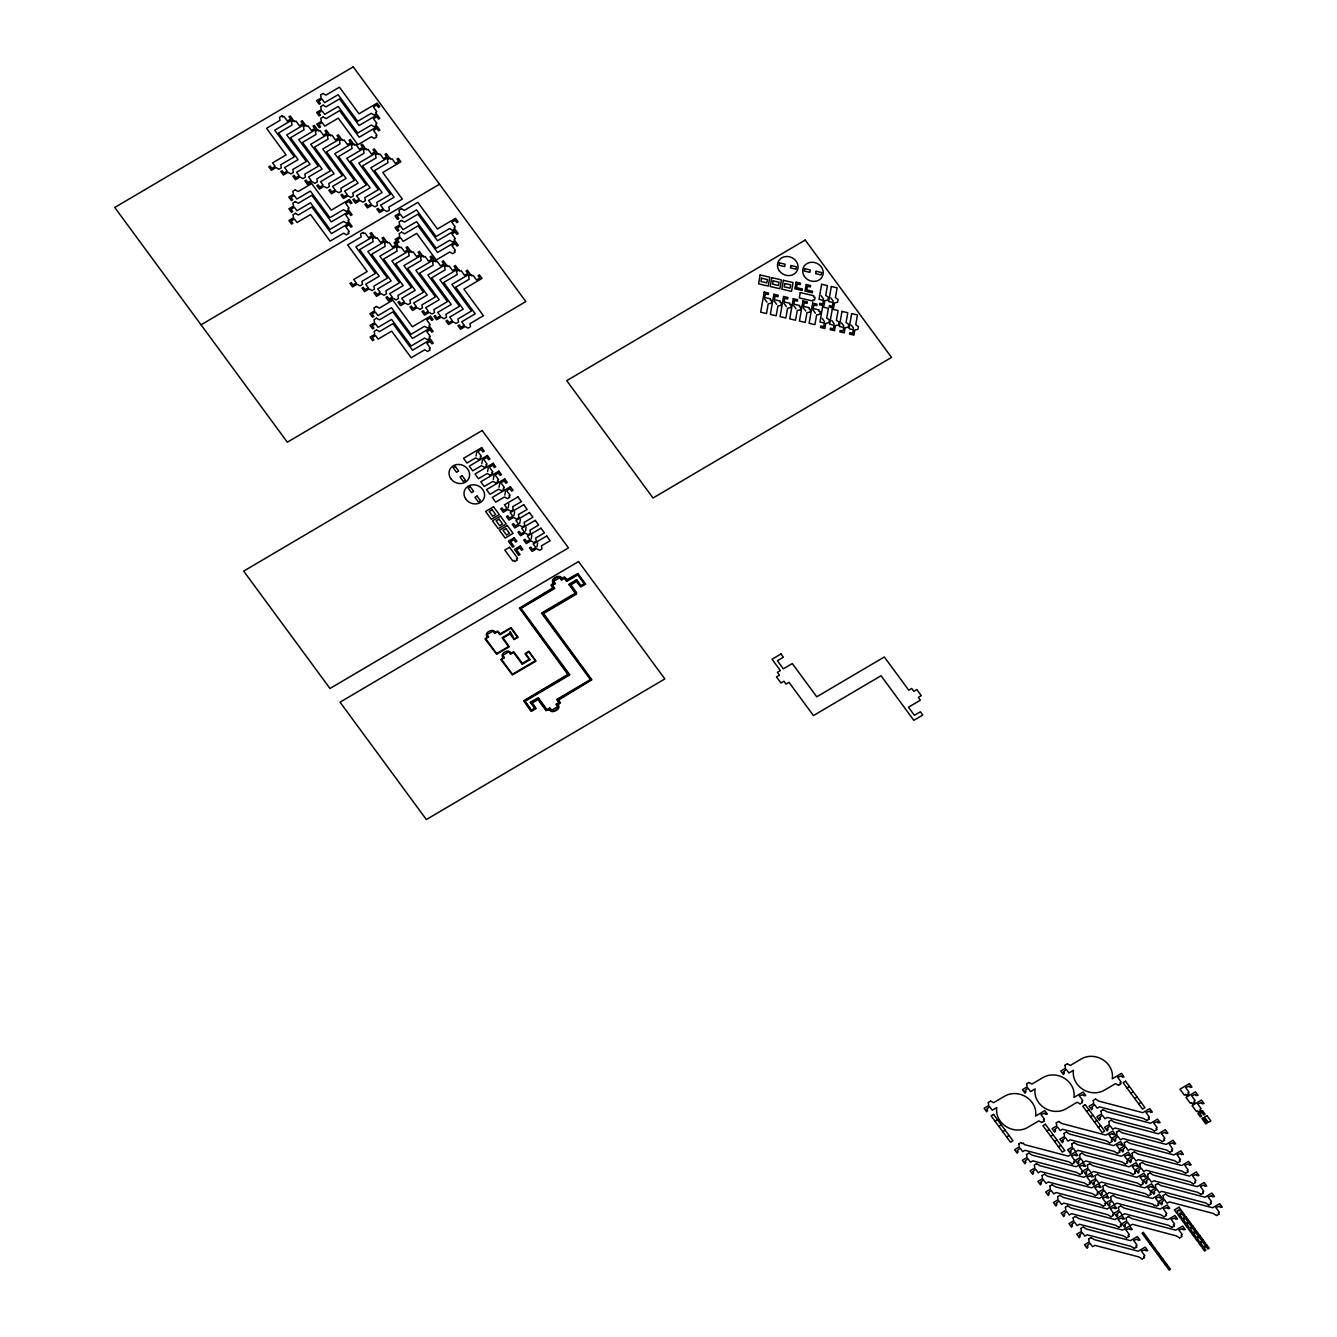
<?xml version="1.0" encoding="UTF-8"?>
<svg xmlns="http://www.w3.org/2000/svg" width="1337" height="1337" viewBox="0 0 1337 1337"><rect width="100%" height="100%" fill="white"/><g stroke="black" fill="none" stroke-linecap="round" stroke-linejoin="round"><path stroke-width="1.5" d="M476.056 455.984L476.707 452.224M481.805 463.805L482.456 460.045M487.554 471.627L488.222 467.883M493.303 479.448L493.971 475.705M499.069 487.286L499.72 483.526M504.818 495.108L505.47 491.347M508.227 507.676L508.879 503.915M513.976 515.497L514.645 511.753M519.725 523.319L520.394 519.575M525.491 531.14L526.143 527.396M499.503 634.206L511.018 627.605L518.138 637.365L514.026 639.571L509.848 633.755M531.24 538.978L531.892 535.218M536.989 546.8L537.658 543.039M566.236 580.843L577.801 574.241L584.887 584.002L580.759 586.208L576.581 580.375M201.035 324.824L439.522 184.222M554.404 583.333L551.73 585.138L553.719 588.213L520.243 608.485L568.843 674.65L524.505 700.789L531.625 710.799L535.418 708.276L531.09 702.543M561.557 579.105L564.515 577.634L566.838 580.492M569.261 584.938L576.531 580.659M487.654 636.696L485.047 638.952L496.662 654.244L509.247 646.824L503.113 637.966M494.807 632.485L497.782 631.014L500.088 633.855M502.528 638.317L509.798 634.022M503.447 657.403L500.84 659.642L512.439 674.934L536.02 661.13L528.8 651.219L525.006 653.793L529.335 659.492M510.6 653.175L513.909 651.888L522.349 663.353M521.764 663.704L529.034 659.408M531.391 702.61L538.661 698.315M549.825 708.844L546.532 710.131L538.076 698.666M556.977 704.632L559.668 702.777L557.663 699.736L591.155 679.731L542.538 613.315L575.846 593.645L569.863 584.587M988.327 1102.423L990.55 1101.12M1026.682 1083.806L1028.905 1082.485M1065.021 1065.171L1067.244 1063.868M994.995 1121.125L997.452 1119.671M998.873 1126.406L1001.329 1124.952M1002.75 1131.687L1005.223 1130.233M1006.644 1136.968L1009.101 1135.514M1041.824 1122.478L1044.047 1121.175M1080.162 1103.861L1082.402 1102.54M1018.811 1143.854L1021.033 1142.533L1022.02 1143.636L1023.173 1142.968L1024.343 1144.572L1068.33 1156.154L1075.282 1152.059L1077.873 1155.569L1076.151 1155.786A1.855 1.655 24.9 0 1 1075.249 1154.55L1071.489 1155.97L1074.931 1160.666L1073.778 1161.352L1074.564 1162.405M1118.517 1085.226L1120.74 1083.923M1093.282 1100.384L1095.504 1099.081M1056.297 1122.796L1058.536 1121.492M1046.804 1130.952L1049.261 1129.498M1086.647 1111.415L1089.103 1109.961M1126.957 1087.967L1129.414 1086.513M1050.681 1136.233L1053.155 1134.779M1026.565 1154.416L1028.805 1153.096M1090.524 1116.696L1092.997 1115.242M1101.053 1110.947L1103.276 1109.643M1130.835 1093.248L1133.291 1091.794M1064.068 1133.358L1066.291 1132.055M1054.575 1141.514L1057.032 1140.06M1094.418 1121.977L1096.875 1120.523M1134.712 1098.529L1137.185 1097.075M1058.453 1146.795L1060.909 1145.341M1036.559 1163.675L1034.337 1164.978L1034.788 1168.07L1030.125 1170.828L1032.716 1174.354L1033.618 1173.017A1.855 1.655 24.9 0 0 1032.716 1171.78L1035.657 1169.257L1038.247 1172.766L1040.537 1171.429L1084.524 1183.011L1087.633 1184.983M1098.295 1127.258L1100.752 1125.804M1111.047 1120.205L1108.824 1121.509L1109.275 1124.618L1104.596 1127.375L1107.186 1130.885L1108.089 1129.564A1.855 1.655 24.9 0 0 1107.186 1128.328L1110.128 1125.787L1112.718 1129.314L1115.008 1127.96L1158.995 1139.542L1162.104 1141.531M1138.606 1103.81L1141.063 1102.356M1071.839 1143.92L1074.062 1142.617M1042.108 1175.541L1044.331 1174.237M1116.579 1132.071L1118.818 1130.768M1079.611 1154.483L1081.834 1153.179M1186.437 1095.488L1188.66 1094.167M1072.291 1163.909L1074.53 1162.588M1146.778 1120.439L1149.001 1119.136M1109.794 1142.851L1112.016 1141.547M1049.879 1186.103L1052.102 1184.799M1124.35 1142.65L1126.573 1141.33M1087.365 1165.045L1089.605 1163.742M1192.47 1103.693L1194.693 1102.39M1080.062 1174.471L1082.285 1173.167M1154.55 1131.002L1156.772 1129.698M1117.565 1153.413L1119.788 1152.11M1198.52 1111.916L1200.743 1110.596M1057.634 1196.665L1059.873 1195.362M1132.121 1153.213L1134.344 1151.892M1095.137 1175.607L1097.359 1174.304M1087.833 1185.033L1090.056 1183.73M1162.304 1141.564L1164.544 1140.26M1125.336 1163.975L1127.559 1162.672M1065.405 1207.227L1067.628 1205.924M1139.893 1163.775L1142.116 1162.455M1102.908 1186.17L1105.131 1184.866M1095.605 1195.596L1097.827 1194.292M1170.076 1152.143L1172.298 1150.823M1133.091 1174.538L1135.33 1173.234M1073.176 1217.79L1075.399 1216.486M1147.647 1174.337L1149.87 1173.017M1110.679 1196.732L1112.902 1195.428M1103.359 1206.158L1105.599 1204.854L1104.847 1203.601L1106 1202.932L1102.557 1198.236L1106.317 1196.799A1.855 1.655 24.9 0 0 1107.22 1198.036L1108.941 1197.818L1106.351 1194.309L1099.398 1198.403L1055.411 1186.821L1052.303 1184.833M1177.847 1162.705L1180.07 1161.385M1140.862 1185.1L1143.085 1183.797M1080.948 1228.352L1083.171 1227.048M1155.419 1184.9L1157.641 1183.579M1118.434 1207.294L1120.657 1205.991M1111.131 1216.72L1113.353 1215.417M1185.618 1173.268L1187.841 1171.947M1148.633 1195.662L1150.856 1194.359M1088.702 1238.914L1090.942 1237.611M1163.19 1195.462L1165.413 1194.142M1126.205 1217.857L1128.428 1216.553M1118.902 1227.282L1121.125 1225.979M1193.373 1183.83L1195.612 1182.51L1194.86 1181.273L1196.013 1180.588L1192.554 1175.891L1196.331 1174.471A1.855 1.655 24.9 0 0 1197.233 1175.708L1198.955 1175.49L1196.364 1171.964L1189.412 1176.075L1145.425 1164.477L1142.316 1162.505M1158.627 1204.921L1156.405 1206.225L1155.419 1205.122L1154.266 1205.807L1153.079 1204.202L1109.108 1192.621L1106.819 1193.958L1104.228 1190.448L1101.27 1192.988A1.855 1.655 24.9 0 1 1102.173 1194.208L1101.27 1195.545L1098.696 1192.019L1103.359 1189.278L1102.875 1186.354M1126.673 1237.845L1128.896 1236.541M1201.144 1194.392L1203.367 1193.072M1164.159 1216.787L1166.399 1215.483M1145.893 1238.463L1147.196 1237.694M1134.428 1248.407L1136.667 1247.103M1208.915 1204.955L1211.138 1203.634M1171.931 1227.349L1174.153 1226.046M1149.77 1243.744L1151.09 1242.975M1153.664 1249.025L1154.967 1248.257M1142.199 1258.969L1144.422 1257.666M1216.687 1215.517L1218.909 1214.197M1179.702 1237.912L1181.925 1236.608L1181.189 1235.355L1182.343 1234.686L1178.883 1229.99L1182.643 1228.569A1.855 1.655 24.9 0 0 1183.563 1229.789L1185.284 1229.572L1182.693 1226.062L1175.724 1230.157L1131.737 1218.575L1128.645 1216.603M1157.541 1254.307L1158.861 1253.538M1161.418 1259.588L1162.739 1258.819M1165.312 1264.869L1166.616 1264.1M851.168 325.008L853.608 328.334M830.829 297.9L833.269 301.226M841.491 322.802L843.931 326.111M821.152 295.694L823.592 299.003M831.798 320.579L834.238 323.888M822.105 318.356L824.545 321.682M812.98 309.933L815.42 313.242M803.286 307.711L805.726 311.036M793.593 305.488L796.033 308.814M783.917 303.282L786.357 306.591M774.223 301.059L776.663 304.368M764.53 298.836L766.97 302.162M1188.693 1093.984L1187.908 1092.931L1189.061 1092.245L1185.618 1087.549L1189.378 1086.129A1.855 1.655 24.9 0 0 1190.281 1087.365L1192.002 1087.148L1189.429 1083.622L1179.986 1089.187L1184.298 1095.053L1185.451 1094.385L1186.22 1095.438M1194.726 1102.206L1193.958 1101.136L1195.111 1100.468L1191.651 1095.772L1195.428 1094.351A1.855 1.655 24.9 0 0 1196.331 1095.571L1198.052 1095.354L1195.462 1091.844L1186.019 1097.41L1190.331 1103.276L1191.484 1102.59L1192.27 1103.643M1200.776 1110.412L1199.991 1109.359L1201.144 1108.674L1197.701 1103.978L1201.462 1102.557A1.855 1.655 24.9 0 0 1202.364 1103.794L1204.085 1103.577L1201.512 1100.05L1192.069 1105.615L1196.381 1111.498L1197.534 1110.813L1198.303 1111.866M1149.035 1118.952L1148.266 1117.882L1149.419 1117.214L1145.959 1112.518L1149.736 1111.097A1.855 1.655 24.9 0 0 1150.639 1112.317L1152.36 1112.117L1149.77 1108.59L1142.801 1112.685L1098.813 1101.103L1095.722 1099.131M1156.806 1129.514L1156.02 1128.461L1157.173 1127.776L1153.731 1123.08L1157.491 1121.659A1.855 1.655 24.9 0 0 1158.394 1122.896L1160.115 1122.679L1157.541 1119.153L1150.572 1123.247L1106.585 1111.665L1103.476 1109.693M1164.577 1140.077L1163.792 1139.024L1164.945 1138.339L1161.502 1133.642L1165.262 1132.222A1.855 1.655 24.9 0 0 1166.165 1133.458L1167.886 1133.241L1165.296 1129.715L1158.343 1133.809L1114.356 1122.228L1111.248 1120.256M1172.332 1150.639L1171.563 1149.586L1172.716 1148.901L1169.257 1144.205L1173.034 1142.784A1.855 1.655 24.9 0 0 1173.936 1144.021L1175.658 1143.803L1173.067 1140.277L1166.115 1144.388L1122.127 1132.79L1119.019 1130.818M1180.103 1161.201L1179.334 1160.148L1180.487 1159.463L1177.028 1154.767L1180.805 1153.346A1.855 1.655 24.9 0 0 1181.707 1154.583L1183.429 1154.366L1180.838 1150.839L1173.869 1154.951L1129.882 1143.352L1126.79 1141.38M1187.874 1171.764L1187.089 1170.711L1188.242 1170.025L1184.799 1165.329L1188.56 1163.909A1.855 1.655 24.9 0 0 1189.462 1165.145L1191.183 1164.928L1188.61 1161.402L1181.641 1165.513L1137.653 1153.915L1134.545 1151.942M1203.4 1192.888L1202.631 1191.835L1203.785 1191.15L1200.325 1186.454L1204.102 1185.033A1.855 1.655 24.9 0 0 1205.005 1186.27L1206.726 1186.053L1204.136 1182.526L1197.183 1186.638L1153.196 1175.039L1150.087 1173.067M1211.172 1203.45L1210.403 1202.398L1211.556 1201.712L1208.096 1197.016L1211.857 1195.596A1.855 1.655 24.9 0 0 1212.776 1196.832L1214.497 1196.615L1211.907 1193.089L1204.938 1197.2L1160.951 1185.601L1157.859 1183.629M1218.943 1214.013L1218.157 1212.96L1219.311 1212.275L1215.868 1207.578L1219.628 1206.158A1.855 1.655 24.9 0 0 1220.531 1207.395L1222.252 1207.177L1219.678 1203.651L1212.709 1207.762L1168.722 1196.164L1165.613 1194.192M1120.774 1083.722L1120.005 1082.669L1121.141 1082.001L1117.699 1077.304L1121.459 1075.884A1.855 1.655 24.9 0 0 1122.378 1077.104L1124.099 1076.887L1121.509 1073.377L1112.284 1078.809A19.988 17.849 24.9 0 0 1103.075 1059.84A19.988 17.849 24.9 0 0 1081.382 1058.904L1070.252 1065.455L1067.444 1063.901M1146.578 1120.406L1143.469 1118.417L1099.482 1106.835L1097.192 1108.189L1094.602 1104.663L1091.644 1107.203A1.855 1.655 24.9 0 1 1092.563 1108.44L1091.66 1109.76L1089.07 1106.251L1093.733 1103.493L1093.248 1100.585M1154.332 1130.968L1151.241 1128.98L1107.253 1117.398L1104.964 1118.751L1102.373 1115.225L1099.415 1117.765A1.855 1.655 24.9 0 1 1100.318 1119.002L1099.415 1120.322L1096.841 1116.813L1101.504 1114.055L1101.019 1111.147M1169.875 1152.093L1166.766 1150.104L1122.779 1138.522L1120.49 1139.876L1117.899 1136.35L1114.958 1138.89A1.855 1.655 24.9 0 1 1115.86 1140.127L1114.958 1141.447L1112.367 1137.937L1117.03 1135.18L1116.545 1132.272M1177.646 1162.655L1174.538 1160.666L1130.55 1149.085L1128.261 1150.438L1125.67 1146.912L1122.712 1149.452A1.855 1.655 24.9 0 1 1123.632 1150.689L1122.729 1152.009L1120.139 1148.5L1124.801 1145.742L1124.317 1142.834M1185.401 1173.217L1182.292 1171.229L1138.305 1159.647L1136.032 1161.001L1133.442 1157.474L1130.484 1160.015A1.855 1.655 24.9 0 1 1131.386 1161.251L1130.484 1162.572L1127.91 1159.062L1132.573 1156.304L1132.088 1153.396M1193.172 1183.78L1190.064 1181.791L1146.076 1170.209L1143.787 1171.563L1141.196 1168.037L1138.255 1170.577A1.855 1.655 24.9 0 1 1139.157 1171.814L1138.255 1173.134L1135.665 1169.624L1140.344 1166.867L1139.859 1163.959M1200.944 1194.342L1197.835 1192.37L1153.848 1180.772L1151.558 1182.125L1148.968 1178.599L1146.026 1181.139A1.855 1.655 24.9 0 1 1146.929 1182.376L1146.026 1183.696L1143.436 1180.187L1148.099 1177.429L1147.614 1174.521M1208.715 1204.904L1205.606 1202.932L1161.619 1191.334L1159.329 1192.688L1156.739 1189.161L1153.781 1191.702A1.855 1.655 24.9 0 1 1154.7 1192.938L1153.798 1194.259L1151.207 1190.749L1155.87 1187.991L1155.385 1185.083M1216.469 1215.467L1213.361 1213.495L1169.374 1201.896L1167.101 1203.25L1164.51 1199.724L1161.552 1202.264A1.855 1.655 24.9 0 1 1162.455 1203.501L1161.552 1204.821L1158.978 1201.311L1163.641 1198.554L1163.157 1195.646M1118.317 1085.176L1115.509 1083.638L1104.395 1090.19A19.988 17.849 24.9 0 1 1082.686 1089.254A19.988 17.849 24.9 0 1 1073.477 1070.285L1068.931 1072.959L1066.341 1069.45L1063.383 1071.99A1.855 1.655 24.9 0 1 1064.302 1073.21L1063.4 1074.547L1060.809 1071.021L1065.472 1068.263L1064.987 1065.355M1112.05 1141.347L1111.281 1140.294L1112.434 1139.609L1108.975 1134.929L1112.752 1133.492A1.855 1.655 24.9 0 0 1113.654 1134.729L1115.376 1134.511L1112.785 1131.002L1105.833 1135.096L1061.845 1123.515L1058.737 1121.526M1119.821 1151.909L1119.052 1150.856L1120.205 1150.188L1116.746 1145.491L1120.523 1144.071A1.855 1.655 24.9 0 0 1121.425 1145.291L1123.147 1145.074L1120.556 1141.564L1113.587 1145.659L1069.6 1134.077L1066.508 1132.088M1127.592 1162.471L1126.807 1161.418L1127.96 1160.75L1124.517 1156.054L1128.278 1154.633A1.855 1.655 24.9 0 0 1129.18 1155.853L1130.901 1155.636L1128.328 1152.126L1121.359 1156.221L1077.371 1144.639L1074.263 1142.65M1135.364 1173.034L1134.578 1171.981L1135.731 1171.312L1132.289 1166.616L1136.049 1165.196A1.855 1.655 24.9 0 0 1136.951 1166.416L1138.673 1166.198L1136.082 1162.689L1129.13 1166.783L1085.143 1155.201L1082.034 1153.213M1143.118 1183.596L1142.35 1182.543L1143.503 1181.875L1140.043 1177.178L1143.82 1175.758A1.855 1.655 24.9 0 0 1144.723 1176.978L1146.444 1176.761L1143.854 1173.251L1136.901 1177.345L1092.914 1165.764L1089.805 1163.775M1150.89 1194.158L1150.121 1193.105L1151.274 1192.437L1147.814 1187.741L1151.592 1186.32A1.855 1.655 24.9 0 0 1152.494 1187.54L1154.215 1187.323L1151.625 1183.813L1144.656 1187.908L1100.669 1176.326L1097.577 1174.354M1158.661 1204.737L1157.875 1203.668L1159.029 1202.999L1155.586 1198.303L1159.346 1196.882A1.855 1.655 24.9 0 0 1160.249 1198.102L1161.97 1197.885L1159.396 1194.376L1152.427 1198.47L1108.44 1186.888L1105.331 1184.916M1166.432 1215.3L1165.647 1214.23L1166.8 1213.561L1163.34 1208.865L1167.117 1207.445A1.855 1.655 24.9 0 0 1168.02 1208.665L1169.741 1208.447L1167.151 1204.938L1160.198 1209.032L1116.211 1197.451L1113.103 1195.479M1174.187 1225.862L1173.418 1224.792L1174.571 1224.124L1171.112 1219.428L1174.889 1218.007A1.855 1.655 24.9 0 0 1175.791 1219.227L1177.513 1219.01L1174.922 1215.5L1167.97 1219.595L1123.982 1208.013L1120.874 1206.041M1082.418 1102.356L1081.65 1101.304L1082.803 1100.618L1079.343 1095.922L1083.12 1094.502A1.855 1.655 24.9 0 0 1084.023 1095.738L1085.744 1095.521L1083.154 1091.995L1073.945 1097.426A19.988 17.849 24.9 0 0 1064.737 1078.474A19.988 17.849 24.9 0 0 1043.027 1077.522L1031.897 1084.09L1029.106 1082.535M1109.593 1142.801L1106.484 1140.829L1062.497 1129.247L1060.208 1130.584L1057.617 1127.074L1054.676 1129.615A1.855 1.655 24.9 0 1 1055.578 1130.835L1054.676 1132.172L1052.085 1128.645L1056.765 1125.888L1056.263 1122.98M1117.364 1153.363L1114.256 1151.391L1070.268 1139.809L1067.979 1141.146L1065.388 1137.637L1062.43 1140.177A1.855 1.655 24.9 0 1 1063.35 1141.397L1062.447 1142.734L1059.857 1139.208L1064.519 1136.45L1064.035 1133.542M1125.119 1163.925L1122.027 1161.953L1078.04 1150.372L1075.75 1151.709L1073.16 1148.199L1070.202 1150.739A1.855 1.655 24.9 0 1 1071.104 1151.959L1070.202 1153.296L1067.628 1149.77L1072.291 1147.012L1071.806 1144.104M1132.89 1174.488L1129.782 1172.516L1085.794 1160.934L1083.505 1162.271L1080.914 1158.761L1077.973 1161.301A1.855 1.655 24.9 0 1 1078.875 1162.522L1077.973 1163.858L1075.383 1160.332L1080.062 1157.575L1079.577 1154.667M1140.662 1185.05L1137.553 1183.078L1093.566 1171.496L1091.276 1172.833L1088.686 1169.323L1085.744 1171.864A1.855 1.655 24.9 0 1 1086.647 1173.084L1085.744 1174.421L1083.154 1170.894L1087.833 1168.154L1087.332 1165.229M1148.433 1195.612L1145.324 1193.64L1101.337 1182.058L1099.047 1183.395L1096.457 1179.886L1093.499 1182.426A1.855 1.655 24.9 0 1 1094.418 1183.646L1093.516 1184.983L1090.925 1181.457L1095.588 1178.716L1095.103 1175.791M1163.959 1216.737L1160.85 1214.765L1116.863 1203.183L1114.573 1204.537L1111.983 1201.01L1109.042 1203.551A1.855 1.655 24.9 0 1 1109.944 1204.771L1109.042 1206.108L1106.451 1202.581L1111.131 1199.841L1110.646 1196.933M1171.73 1227.316L1168.622 1225.327L1124.634 1213.745L1122.345 1215.099L1119.754 1211.573L1116.813 1214.113A1.855 1.655 24.9 0 1 1117.715 1215.333L1116.813 1216.67L1114.222 1213.144L1118.885 1210.403L1118.4 1207.495M1179.501 1237.878L1176.393 1235.889L1132.406 1224.308L1130.116 1225.661L1127.526 1222.135L1124.567 1224.675A1.855 1.655 24.9 0 1 1125.487 1225.895L1124.584 1227.232L1121.994 1223.706L1126.656 1220.965L1126.172 1218.057M1079.962 1103.81L1077.171 1102.256L1066.04 1108.824A19.988 17.849 24.9 0 1 1044.331 1107.872A19.988 17.849 24.9 0 1 1035.122 1088.92L1030.576 1091.594L1027.986 1088.067L1025.044 1090.608A1.855 1.655 24.9 0 1 1025.947 1091.844L1025.044 1093.165L1022.454 1089.655L1027.134 1086.897L1026.649 1083.989M1044.08 1120.974L1043.311 1119.921L1044.464 1119.236L1041.005 1114.557L1044.765 1113.119A1.855 1.655 24.9 0 0 1045.684 1114.356L1047.406 1114.139L1044.815 1110.629L1035.59 1116.061A19.988 17.849 24.9 0 0 1026.381 1097.092A19.988 17.849 24.9 0 0 1004.689 1096.156L993.558 1102.707L990.767 1101.153M1082.318 1172.967L1081.549 1171.914L1082.703 1171.229L1079.243 1166.549L1083.02 1165.112A1.855 1.655 24.9 0 0 1083.923 1166.349L1085.644 1166.131L1083.054 1162.622L1076.101 1166.716L1032.114 1155.135L1029.005 1153.146M1090.09 1183.529L1089.321 1182.476L1090.474 1181.791L1087.014 1177.112L1090.791 1175.674A1.855 1.655 24.9 0 0 1091.694 1176.911L1093.415 1176.694L1090.825 1173.184L1083.856 1177.279L1039.868 1165.697L1036.777 1163.708M1097.861 1194.091L1097.075 1193.039L1098.229 1192.353L1094.786 1187.674L1098.546 1186.237A1.855 1.655 24.9 0 0 1099.465 1187.473L1101.187 1187.256L1098.596 1183.746L1091.627 1187.841L1047.64 1176.259L1044.531 1174.27M1113.387 1215.216L1112.618 1214.163L1113.771 1213.495L1110.312 1208.798L1114.089 1207.378A1.855 1.655 24.9 0 0 1114.991 1208.598L1116.713 1208.381L1114.122 1204.871L1107.17 1208.966L1063.182 1197.384L1060.074 1195.395M1121.158 1225.778L1120.389 1224.725L1121.542 1224.057L1118.083 1219.361L1121.86 1217.94A1.855 1.655 24.9 0 0 1122.762 1219.16L1124.484 1218.943L1121.893 1215.433L1114.924 1219.528L1070.937 1207.946L1067.845 1205.957M1128.929 1236.341L1128.144 1235.288L1129.297 1234.619L1125.854 1229.923L1129.615 1228.502A1.855 1.655 24.9 0 0 1130.517 1229.722L1132.238 1229.505L1129.665 1225.996L1122.696 1230.09L1078.708 1218.508L1075.6 1216.52M1136.701 1246.903L1135.915 1245.85L1137.068 1245.182L1133.626 1240.485L1137.386 1239.065A1.855 1.655 24.9 0 0 1138.288 1240.285L1140.01 1240.067L1137.419 1236.558L1130.467 1240.652L1086.48 1229.071L1083.371 1227.099M1144.455 1257.482L1143.687 1256.412L1144.84 1255.744L1141.38 1251.048L1145.157 1249.627A1.855 1.655 24.9 0 0 1146.06 1250.847L1147.781 1250.63L1145.191 1247.12L1138.238 1251.215L1094.251 1239.633L1091.142 1237.661M1041.623 1122.428L1038.816 1120.891L1027.702 1127.442A19.988 17.849 24.9 0 1 1005.992 1126.506A19.988 17.849 24.9 0 1 996.784 1107.537L992.238 1110.211L989.647 1106.702L986.689 1109.242A1.855 1.655 24.9 0 1 987.608 1110.462L986.706 1111.799L984.116 1108.273L988.778 1105.515L988.294 1102.607M1072.09 1163.858L1068.982 1161.886L1024.994 1150.288L1022.705 1151.642L1020.114 1148.132L1017.173 1150.656A1.855 1.655 24.9 0 1 1018.075 1151.892L1017.173 1153.229L1014.582 1149.703L1019.262 1146.945L1018.777 1144.037M1079.861 1174.421L1076.753 1172.449L1032.766 1160.85L1030.476 1162.204L1027.886 1158.694L1024.944 1161.218A1.855 1.655 24.9 0 1 1025.847 1162.455L1024.944 1163.792L1022.354 1160.265L1027.033 1157.508L1026.532 1154.6M1095.387 1195.545L1092.296 1193.573L1048.308 1181.992L1046.019 1183.329L1043.428 1179.819L1040.47 1182.343A1.855 1.655 24.9 0 1 1041.373 1183.579L1040.487 1184.916L1037.896 1181.39L1042.559 1178.632L1042.075 1175.724M1103.159 1206.108L1100.05 1204.136L1056.063 1192.554L1053.773 1193.891L1051.183 1190.381L1048.241 1192.922A1.855 1.655 24.9 0 1 1049.144 1194.142L1048.241 1195.479L1045.651 1191.952L1050.33 1189.195L1049.846 1186.287M1110.93 1216.67L1107.821 1214.698L1063.834 1203.116L1061.545 1204.453L1058.954 1200.944L1056.013 1203.484A1.855 1.655 24.9 0 1 1056.915 1204.704L1056.013 1206.041L1053.422 1202.515L1058.102 1199.757L1057.6 1196.849M1118.701 1227.232L1115.593 1225.26L1071.606 1213.678L1069.316 1215.015L1066.725 1211.506L1063.767 1214.046A1.855 1.655 24.9 0 1 1064.687 1215.266L1063.784 1216.603L1061.194 1213.077L1065.856 1210.319L1065.372 1207.411M1126.456 1237.795L1123.364 1235.823L1079.377 1224.241L1077.087 1225.578L1074.497 1222.068L1071.539 1224.608A1.855 1.655 24.9 0 1 1072.441 1225.828L1071.539 1227.165L1068.965 1223.639L1073.628 1220.898L1073.143 1217.974M1134.227 1248.357L1131.119 1246.385L1087.131 1234.803L1084.842 1236.14L1082.251 1232.63L1079.31 1235.171A1.855 1.655 24.9 0 1 1080.212 1236.391L1079.31 1237.728L1076.72 1234.201L1081.399 1231.461L1080.914 1228.536M1141.999 1258.919L1138.89 1256.947L1094.903 1245.365L1092.613 1246.702L1090.023 1243.193L1087.081 1245.733A1.855 1.655 24.9 0 1 1087.984 1246.953L1087.081 1248.29L1084.491 1244.764L1089.17 1242.023L1088.669 1239.098M561.991 579.706C561.039 573.172 548.538 580.291 554.822 583.918M556.543 704.047C562.894 707.758 550.209 714.71 549.39 708.259M511.035 653.76C510.149 647.292 497.565 654.294 503.882 657.988M495.242 633.069C494.322 626.585 481.821 633.554 488.089 637.281M519.491 608.185L567.807 674.416L523.603 700.839L531.107 711.401L536.137 708.526L532.427 702.844L537.909 699.619L546.048 710.615L549.657 709.78C551.613 714.677 562.208 708.61 558.014 704.866L560.387 702.911L558.682 699.97L591.89 679.764L543.574 613.549L576.414 594.146L576.548 592.542L570.882 584.821L576.364 581.595L580.726 586.893L585.639 584.085L577.902 573.573L567.005 579.539L564.548 576.949L561.724 578.169C559.885 573.289 549.156 579.339 553.368 583.099L550.978 585.038L552.682 587.979L519.491 608.084M509.113 633.638C513.04 638.083 505.971 623.192 514.277 638.952L517.452 637.08L510.985 628.273L499.938 634.791L497.631 631.666L494.657 633.42L492.952 631.114L486.986 634.624L488.69 636.93L485.699 638.702L496.629 653.559L508.561 646.523L502.094 637.732L509.965 633.086L509.13 633.537M528.6 659.358L530.054 659.642L528.616 659.325M530.354 702.426L531.524 703.128L530.538 702.042L538.243 697.73L547.017 709.663L549.992 707.908L551.696 710.214L557.646 706.705L555.958 704.398L558.933 702.627L556.627 699.502L590.419 679.58L541.518 613.081L575.294 593.16L568.827 584.353L576.698 579.723L577.049 580.943L575.913 580.592L576.481 579.69L581.01 585.589L584.185 583.717L577.718 574.91L566.671 581.428L564.364 578.286L561.39 580.057L559.685 577.734L553.735 581.261L555.423 583.567L552.448 585.322L554.738 588.447L520.962 608.368L569.863 674.884L525.023 701.307L531.508 710.114L534.683 708.242L530.371 702.376M760.135 275.004L758.58 283.845L768.257 286.068L769.811 277.21L760.135 275.004M761.555 278.23L760.97 281.489L766.836 282.842L767.421 279.567L761.555 278.23M764.212 292.051L760.669 312.223L766.485 313.543L768.19 303.817L771.315 303.198L771.8 300.457L770.346 300.123L770.58 298.836L764.764 297.516L765.399 293.856L768.307 294.524L768.574 293.037L764.212 292.051M771.75 277.661L770.196 286.502L779.889 288.725L781.443 279.884L771.75 277.661M773.187 280.887L772.602 284.163L778.468 285.5L779.036 282.224L773.187 280.887M773.906 294.257L770.363 314.429L776.179 315.766L777.883 306.039L781.009 305.421L781.493 302.68L780.039 302.346L780.273 301.059L774.457 299.722L775.092 296.079L778 296.747L778.268 295.26L773.906 294.257M779.504 262.904L779.087 265.294L784.652 266.564L785.07 264.174L779.504 262.904M783.382 280.319L781.827 289.176L791.521 291.382L793.075 282.542L783.382 280.319M784.802 283.544L784.234 286.82L790.1 288.157L790.668 284.881L784.802 283.544M783.582 296.48L780.056 316.652L785.855 317.989L787.577 308.245L790.702 307.644L791.186 304.886L789.732 304.569L789.95 303.282L784.134 301.945L784.786 298.301L787.694 298.97L787.944 297.482L783.582 296.48M790.886 265.511L790.468 267.901L796.05 269.172L796.468 266.782L790.886 265.511M796.05 282.191L794.88 288.792L802.15 290.463L802.417 288.976L796.601 287.639L797.236 283.996L800.144 284.664L800.412 283.177L796.05 282.191M793.276 298.703L789.732 318.875L795.548 320.211L797.253 310.468L800.395 309.85L800.88 307.109L799.426 306.775L799.643 305.505L793.827 304.167L794.479 300.524L797.37 301.176L797.637 299.705L793.276 298.703M800.261 292.619L799.325 297.934L812.896 301.042L813.113 299.755L814.567 300.09L815.052 297.349L813.598 297.015L813.832 295.728L800.261 292.619M804.69 268.67L804.272 271.06L809.854 272.33L810.272 269.94L804.69 268.67M802.969 300.925L799.426 321.097L805.242 322.418L806.946 312.691L810.088 312.073L810.556 309.332L809.102 308.997L809.336 307.711L803.52 306.39L804.155 302.73L807.063 303.399L807.331 301.911L802.969 300.925M806.228 284.514L805.058 291.132L812.328 292.786L812.595 291.299L806.779 289.979L807.414 286.319L810.322 286.987L810.59 285.516L806.228 284.514M816.088 271.277L815.67 273.667L821.236 274.937L821.653 272.547L816.088 271.277M812.662 303.131L809.119 323.303L814.935 324.64L816.64 314.914L819.765 314.295L820.25 311.554L818.796 311.22L819.029 309.933L813.214 308.596L813.849 304.953L816.757 305.621L817.024 304.134L812.662 303.131M821.637 284.296L818.996 299.338L823.358 300.34L822.706 303.984L819.798 303.315L819.548 304.803L823.91 305.805L824.812 300.675L827.937 300.056L828.422 297.315L825.731 295.36L827.453 285.633L821.637 284.296M822.589 306.958L819.949 322L824.311 323.002L823.676 326.646L820.768 325.994L820.5 327.465L824.862 328.467L825.765 323.337L828.907 322.718L829.375 319.978L826.701 318.022L828.405 308.295L822.589 306.958M831.33 286.519L828.689 301.56L833.035 302.546L832.399 306.206L829.492 305.538L829.241 307.025L833.603 308.011L834.489 302.881L837.63 302.262L838.115 299.521L835.424 297.583L837.129 287.839L831.33 286.519M832.282 309.181L829.642 324.222L834.004 325.225L833.369 328.869L830.461 328.2L830.193 329.687L834.555 330.69L835.458 325.56L838.583 324.941L839.068 322.2L836.394 320.245L838.098 310.518L832.282 309.181M841.976 311.404L839.335 326.445L843.697 327.448L843.045 331.091L840.137 330.423L839.887 331.91L844.249 332.913L845.151 327.782L848.276 327.164L848.761 324.406L846.07 322.468L847.792 312.741L841.976 311.404M851.669 313.627L849.028 328.668L853.374 329.654L852.739 333.314L849.831 332.646L849.58 334.133L853.942 335.119L854.828 329.988L857.97 329.37L858.454 326.629L855.764 324.69L857.468 314.947L851.669 313.627M353.219 66.85L114.748 207.469L287.338 442.196L525.825 301.577L353.219 66.85M281.923 115.868L279.466 117.322L280.035 120.347L266.531 128.319L286.085 154.925L272.581 162.897L275.155 166.406L271.846 168.362L270.124 166.022L268.821 166.791L271.411 170.3L276.024 167.593L278.898 169.247L281.372 167.793L280.787 164.769L294.307 156.813L274.753 130.207L292.87 119.511L290.279 116.001L288.993 116.754L290.714 119.11L287.405 121.065L283.945 116.369L282.792 117.054L281.923 115.868M323.053 93.473L320.596 94.927L321.164 97.969L316.551 100.676L319.142 104.202L320.429 103.434L318.707 101.094L322.033 99.139L324.624 102.648L338.127 94.693L357.698 121.283L371.201 113.327L374.093 114.982L376.549 113.545L375.68 112.358L376.833 111.69L373.391 106.993L376.7 105.038L378.438 107.378L379.725 106.609L377.134 103.099L359.001 113.779L339.448 87.172L325.927 95.144L323.053 93.473M293.939 120.581L291.466 122.018L292.051 125.06L278.531 133.015L298.084 159.621L284.58 167.593L287.171 171.119L283.845 173.075L282.124 170.718L280.82 171.487L283.411 174.997L288.023 172.289L290.914 173.96L293.371 172.506L292.803 169.481L306.307 161.51L286.753 134.903L304.869 124.224L302.279 120.698L300.992 121.45L302.714 123.806L299.404 125.762L295.945 121.065L294.792 121.751L293.939 120.581M323.136 105.205L320.663 106.659L321.248 109.684L316.635 112.408L319.225 115.935L320.512 115.166L318.791 112.826L322.1 110.871L324.69 114.38L338.211 106.425L357.764 133.015L371.285 125.06L374.159 126.714L376.633 125.26L375.764 124.09L376.917 123.422L373.458 118.726L376.783 116.77L378.505 119.11L379.808 118.341L377.218 114.832L359.085 125.511L339.531 98.905L326.011 106.876L323.136 105.205M305.939 125.277L303.466 126.731L304.051 129.756L290.53 137.728L310.1 164.317L296.58 172.289L299.17 175.815L295.845 177.771L294.123 175.414L292.836 176.183L295.427 179.71L300.023 176.985L302.914 178.657L305.371 177.203L304.803 174.178L318.323 166.206L298.753 139.6L316.886 128.92L314.295 125.394L312.992 126.163L314.73 128.502L311.404 130.458L307.945 125.762L306.808 126.447L305.939 125.277M323.22 116.937L320.746 118.391L321.315 121.416L316.719 124.14L319.292 127.667L320.596 126.898L318.858 124.558L322.184 122.603L324.774 126.113L338.294 118.141L357.848 144.747L371.368 136.775L374.243 138.446L376.7 136.992L375.847 135.822L377.001 135.137L373.541 130.458L376.867 128.486L378.588 130.842L379.875 130.073L377.285 126.564L359.168 137.243L339.598 110.637L326.094 118.609L323.22 116.937M317.939 129.973L315.482 131.427L316.05 134.452L302.53 142.424L322.1 169.03L308.58 176.985L311.17 180.512L307.844 182.467L306.123 180.127L304.836 180.879L307.426 184.406L312.039 181.682L314.914 183.353L317.37 181.899L316.802 178.874L330.323 170.902L310.752 144.296L328.885 133.616L326.295 130.09L325.008 130.859L326.729 133.199L323.404 135.154L319.961 130.474L318.808 131.143L317.939 129.973M329.938 134.669L327.481 136.123L328.05 139.148L314.546 147.12L334.1 173.726L320.579 181.698L323.17 185.208L319.861 187.163L318.122 184.824L316.836 185.592L319.426 189.102L324.039 186.395L326.913 188.049L329.387 186.595L328.802 183.57L342.322 175.598L322.752 149.009L340.885 138.313L338.294 134.803L337.008 135.555L338.729 137.912L335.403 139.867L331.96 135.171L330.807 135.839L329.938 134.669M341.954 139.366L339.481 140.82L340.049 143.861L326.546 151.816L346.099 178.423L332.595 186.395L335.186 189.921L331.86 191.876L330.139 189.52L328.835 190.289L331.426 193.798L336.038 191.091L338.913 192.762L341.386 191.308L340.818 188.266L354.322 180.311L334.768 153.705L352.884 143.026L350.294 139.499L349.007 140.251L350.729 142.608L347.419 144.563L343.96 139.867L342.807 140.552L341.954 139.366M353.954 144.078L351.481 145.532L352.066 148.557L338.545 156.529L358.099 183.119L344.595 191.091L347.185 194.617L343.86 196.572L342.138 194.216L340.851 194.985L343.425 198.511L348.038 195.787L350.929 197.458L353.386 196.004L352.818 192.979L366.321 185.007L346.768 158.401L364.884 147.722L362.31 144.195L361.007 144.964L362.728 147.304L359.419 149.259L355.96 144.563L354.806 145.248L353.954 144.078M295.31 189.871L292.853 191.325L293.421 194.35L288.809 197.057L291.399 200.583L292.686 199.815L290.965 197.475L294.29 195.52L296.881 199.046L310.385 191.074L329.955 217.68L343.459 209.708L346.333 211.38L348.807 209.926L347.938 208.739L349.091 208.071L345.648 203.374L348.957 201.419L350.695 203.759L351.982 203.007L349.392 199.48L331.258 210.16L311.705 183.57L298.184 191.525L295.31 189.871M365.954 148.775L363.497 150.229L364.065 153.254L350.545 161.225L370.115 187.832L356.595 195.787L359.185 199.313L355.859 201.269L354.138 198.929L352.851 199.681L355.441 203.207L360.054 200.483L362.929 202.154L365.385 200.7L364.817 197.675L378.338 189.704L358.767 163.097L376.9 152.418L374.31 148.892L373.006 149.66L374.744 152L371.419 153.956L367.976 149.276L366.823 149.945L365.954 148.775M295.393 201.586L292.92 203.04L293.505 206.082L288.892 208.789L291.483 212.316L292.77 211.547L291.048 209.207L294.357 207.252L296.948 210.761L310.468 202.806L330.022 229.396L343.542 221.441L346.417 223.095L348.89 221.658L348.021 220.471L349.174 219.803L345.715 215.107L349.041 213.151L350.762 215.491L352.066 214.739L349.475 211.213L331.342 221.892L311.788 195.302L298.268 203.257L295.393 201.586M377.953 153.471L375.496 154.925L376.065 157.95L362.544 165.922L382.115 192.528L368.594 200.5L371.185 204.009L367.876 205.965L366.137 203.625L364.851 204.377L367.441 207.904L372.054 205.179L374.928 206.851L377.385 205.397L376.817 202.372L390.337 194.4L370.767 167.81L388.9 157.114L386.309 153.605L385.023 154.357L386.744 156.713L383.418 158.668L379.975 153.972L378.822 154.641L377.953 153.471M295.477 213.318L293.004 214.772L293.572 217.797L288.976 220.521L291.55 224.048L292.853 223.279L291.115 220.939L294.441 218.984L297.031 222.494L310.552 214.538L330.105 241.128L343.626 233.173L346.5 234.827L348.957 233.373L348.105 232.203L349.258 231.535L345.798 226.839L349.124 224.883L350.846 227.223L352.132 226.454L349.542 222.945L331.426 233.624L311.855 207.018L298.352 214.99L295.477 213.318M389.953 158.167L387.496 159.621L388.064 162.646L374.561 170.618L394.114 197.224L380.594 205.196L383.184 208.706L379.875 210.678L378.137 208.321L376.85 209.09L379.441 212.6L384.053 209.892L386.928 211.547L389.401 210.11L388.816 207.068L402.337 199.113L382.783 172.506L400.899 161.81L398.309 158.301L397.022 159.053L398.744 161.409L395.434 163.365L391.975 158.668L390.822 159.354L389.953 158.167M401.468 208.706L398.994 210.16L399.562 213.185L394.967 215.909L397.54 219.418L398.877 218.633L397.156 216.293L400.431 214.355L403.022 217.881L416.542 209.909L436.096 236.515L449.616 228.543L452.491 230.215L454.948 228.761L454.095 227.591L455.248 226.906L451.789 222.209L455.065 220.287L456.803 222.627L458.123 221.842L455.533 218.315L437.416 229.011L417.846 202.405L404.342 210.377L401.468 208.706M363.046 232.471L360.572 233.925L361.157 236.967L347.637 244.922L367.207 271.528L353.687 279.5L356.277 283.026L353.001 284.948L351.263 282.608L349.943 283.394L352.533 286.903L357.129 284.196L360.021 285.867L362.477 284.413L361.909 281.372L375.413 273.416L355.859 246.81L373.992 236.131L371.402 232.605L370.065 233.39L371.786 235.73L368.511 237.668L365.051 232.972L363.898 233.657L363.046 232.471M401.535 220.438L399.078 221.892L399.646 224.917L395.033 227.641L397.624 231.151L398.961 230.365L397.239 228.025L400.515 226.087L403.105 229.613L416.609 221.641L436.18 248.247L449.683 240.276L452.575 241.947L455.031 240.493L454.162 239.323L455.315 238.638L451.873 233.942L455.148 232.02L456.87 234.359L458.207 233.574L455.616 230.048L437.5 240.744L417.929 214.137L404.426 222.109L401.535 220.438M375.045 237.184L372.588 238.638L373.157 241.663L359.636 249.635L379.207 276.224L365.686 284.196L368.277 287.722L365.001 289.644L363.28 287.305L361.943 288.09L364.533 291.616L369.146 288.892L372.02 290.564L374.477 289.11L373.909 286.085L387.429 278.113L367.859 251.506L385.992 240.827L383.401 237.301L382.064 238.086L383.786 240.426L380.51 242.365L377.067 237.668L375.914 238.354L375.045 237.184M401.618 232.17L399.161 233.624L399.73 236.649L395.117 239.373L397.707 242.883L399.044 242.097L397.306 239.758L400.582 237.819L403.172 241.345L416.693 233.373L436.246 259.98L449.767 252.008L452.641 253.679L455.115 252.225L454.246 251.055L455.399 250.37L451.956 245.674L455.232 243.735L456.953 246.092L458.29 245.306L455.7 241.78L437.567 252.476L418.013 225.869L404.493 233.841L401.618 232.17M387.045 241.88L384.588 243.334L385.156 246.359L371.653 254.331L391.206 280.937L377.686 288.892L380.276 292.419L377.001 294.357L375.279 292.001L373.942 292.786L376.533 296.313L381.145 293.588L384.02 295.26L386.493 293.806L385.908 290.781L399.429 282.809L379.858 256.203L397.991 245.523L395.401 241.997L394.064 242.782L395.802 245.139L392.51 247.061L389.067 242.381L387.914 243.05L387.045 241.88M399.044 246.576L396.588 248.03L397.156 251.055L383.652 259.027L403.206 285.633L389.702 293.605L392.276 297.115L389 299.053L387.279 296.697L385.942 297.482L388.532 301.009L393.145 298.285L396.019 299.956L398.493 298.502L397.925 295.477L411.428 287.505L391.875 260.916L409.991 250.22L407.401 246.71L406.08 247.495L407.802 249.835L404.526 251.774L401.067 247.078L399.913 247.746L399.044 246.576M411.061 251.272L408.587 252.726L409.172 255.751L395.652 263.723L415.205 290.33L401.702 298.301L404.292 301.811L401 303.75L399.278 301.41L397.958 302.195L400.532 305.705L405.144 302.998L408.036 304.652L410.492 303.215L409.924 300.173L423.428 292.218L403.874 265.612L421.991 254.916L419.4 251.406L418.08 252.192L419.801 254.531L416.526 256.47L413.066 251.774L411.913 252.459L411.061 251.272M423.06 255.985L420.587 257.439L421.172 260.464L407.651 268.419L427.222 295.026L413.701 302.998L416.292 306.524L413.016 308.446L411.278 306.106L409.958 306.892L412.548 310.418L417.161 307.694L420.035 309.365L422.492 307.911L421.924 304.886L435.444 296.914L415.874 270.308L434.007 259.629L431.416 256.102L430.079 256.888L431.801 259.228L428.525 261.166L425.082 256.47L423.929 257.155L423.06 255.985M435.06 260.682L432.603 262.136L433.171 265.161L419.651 273.132L439.221 299.739L425.701 307.694L428.291 311.22L425.016 313.159L423.294 310.802L421.957 311.588L424.548 315.114L429.16 312.39L432.035 314.061L434.492 312.607L433.923 309.582L447.444 301.61L427.873 275.004L446.006 264.325L443.416 260.799L442.079 261.584L443.817 263.941L440.525 265.862L437.082 261.166L435.929 261.851L435.06 260.682M376.432 306.474L373.959 307.928L374.527 310.953L369.914 313.66L372.505 317.187L373.842 316.401L372.121 314.061L375.396 312.123L377.987 315.649L391.507 307.677L411.061 334.283L424.581 326.312L427.456 327.983L429.912 326.529L429.06 325.359L430.213 324.674L426.754 319.978L430.029 318.039L431.767 320.395L433.088 319.61L430.497 316.084L412.381 326.78L392.811 300.173L379.307 308.145L376.432 306.474M447.059 265.378L444.603 266.832L445.171 269.857L431.667 277.829L451.221 304.435L437.7 312.407L440.291 315.916L437.015 317.855L435.294 315.499L433.957 316.284L436.547 319.81L441.16 317.086L444.034 318.758L446.508 317.304L445.923 314.279L459.443 306.307L439.89 279.717L458.006 269.021L455.416 265.495L454.079 266.28L455.817 268.637L452.541 270.575L449.082 265.879L447.928 266.548L447.059 265.378M376.499 318.206L374.042 319.66L374.611 322.685L369.998 325.392L372.588 328.919L373.925 328.133L372.204 325.793L375.48 323.855L378.07 327.381L391.574 319.409L411.144 346.016L424.648 338.044L427.539 339.715L429.996 338.261L429.127 337.074L430.28 336.406L426.837 331.71L430.113 329.771L431.834 332.128L433.171 331.342L430.581 327.816L412.464 338.495L392.894 311.905L379.374 319.861L376.499 318.206M459.076 270.074L456.602 271.528L457.17 274.553L443.667 282.525L463.22 309.131L449.717 317.103L452.307 320.613L449.015 322.551L447.293 320.211L445.956 320.997L448.547 324.507L453.159 321.799L456.034 323.454L458.507 322L457.939 318.975L471.443 311.02L451.889 284.413L470.006 273.717L467.415 270.208L466.095 270.993L467.816 273.333L464.541 275.272L461.081 270.575L459.928 271.261L459.076 270.074M376.583 329.938L374.126 331.392L374.694 334.417L370.082 337.125L372.672 340.651L374.009 339.865L372.271 337.526L375.547 335.587L378.137 339.113L391.657 331.141L411.211 357.748L424.731 349.776L427.606 351.447L430.079 349.993L429.21 348.807L430.364 348.138L426.921 343.442L430.196 341.503L431.918 343.86L433.255 343.074L430.664 339.548L412.531 350.227L392.978 323.638L379.457 331.593L376.583 329.938M471.075 274.787L468.602 276.241L469.187 279.266L455.666 287.221L475.22 313.827L461.716 321.799L464.307 325.326L461.031 327.247L459.293 324.908L457.973 325.693L460.563 329.22L465.159 326.495L468.05 328.167L470.507 326.713L469.939 323.688L483.442 315.716L463.889 289.11L482.005 278.43L479.431 274.904L478.094 275.689L479.816 278.029L476.54 279.968L473.081 275.272L471.928 275.957L471.075 274.787M482.172 430.514L243.685 571.116L329.988 688.488L568.476 547.869L482.172 430.514M805.208 240.042L566.721 380.661L653.024 498.016L891.512 357.414L805.208 240.042M481.654 447.628L463.521 458.324L466.981 463.02L475.721 457.856L478.596 459.527L481.069 458.073L480.2 456.903L481.353 456.218L477.894 451.522L481.186 449.6L482.908 451.939L484.245 451.154L481.654 447.628M455.382 466.513L453.226 467.783L456.535 472.279L458.691 471.025L455.382 466.513M487.403 455.466L469.27 466.145L472.73 470.841L481.47 465.677L484.345 467.348L486.818 465.894L485.949 464.724L487.103 464.039L483.66 459.343L486.935 457.421L488.657 459.761L489.994 458.975L487.403 455.466M462.134 475.721L459.995 476.975L463.304 481.47L465.443 480.217L462.134 475.721M493.152 463.287L475.036 473.966L478.479 478.663L487.236 473.515L490.111 475.17L492.568 473.716L491.715 472.546L492.868 471.861L489.409 467.181L492.685 465.243L494.406 467.582L495.743 466.797L493.152 463.287M470.34 486.869L468.184 488.122L471.493 492.634L473.649 491.364L470.34 486.869M498.902 471.109L480.785 481.788L484.245 486.484L492.985 481.337L495.86 482.991L498.317 481.554L497.464 480.367L498.617 479.699L495.158 475.003L498.434 473.064L500.172 475.42L501.492 474.635L498.902 471.109M504.667 478.93L486.534 489.609L489.994 494.306L498.734 489.158L501.609 490.829L504.082 489.375L503.213 488.189L504.367 487.52L500.907 482.824L504.199 480.885L505.921 483.242L507.258 482.456L504.667 478.93M477.092 496.06L474.953 497.331L478.262 501.826L480.401 500.556L477.092 496.06M510.416 486.752L492.283 497.448L495.743 502.144L504.484 496.98L507.375 498.651L509.832 497.197L508.962 496.027L510.116 495.342L506.673 490.646L509.949 488.707L511.67 491.063L513.007 490.278L510.416 486.752M493.537 506.773L485.598 511.453L491.347 519.274L499.286 514.595L493.537 506.773M492.166 509.781L489.225 511.519L492.718 516.249L495.659 514.528L492.166 509.781M517.954 496.896L504.45 504.851L507.041 508.378L503.748 510.316L502.027 507.96L500.69 508.745L503.28 512.272L507.893 509.547L510.767 511.219L513.241 509.765L512.673 506.74L521.413 501.592L517.954 496.896M500.439 516.149L492.501 520.845L498.25 528.667L506.205 523.987L500.439 516.149M499.069 519.174L496.127 520.912L499.62 525.642L502.562 523.903L499.069 519.174M523.72 504.717L510.199 512.689L512.79 516.199L509.514 518.138L507.776 515.781L506.456 516.567L509.046 520.093L513.642 517.369L516.533 519.04L518.99 517.586L518.422 514.561L527.162 509.414L523.72 504.717M507.341 525.541L499.403 530.237L505.152 538.059L513.107 533.363L507.341 525.541M529.469 512.539L515.948 520.511L518.539 524.02L515.263 525.959L513.542 523.619L512.205 524.405L514.795 527.914L519.408 525.207L522.282 526.862L524.739 525.408L524.171 522.383L532.911 517.235L529.469 512.539M505.988 528.566L503.046 530.304L506.522 535.034L509.464 533.296L505.988 528.566M535.218 520.36L521.697 528.332L524.288 531.859L521.012 533.781L519.291 531.441L517.954 532.226L520.544 535.736L525.157 533.028L528.031 534.7L530.505 533.246L529.92 530.221L538.677 525.057L535.218 520.36M514.294 537.741L508.344 541.251L512.673 547.117L513.993 546.332L510.55 541.635L513.826 539.713L515.547 542.053L516.884 541.268L514.294 537.741M540.967 528.182L527.463 536.154L530.054 539.68L526.761 541.602L525.04 539.262L523.703 540.048L526.293 543.574L530.906 540.85L533.781 542.521L536.254 541.067L535.686 538.042L544.426 532.878L540.967 528.182M509.564 547.268L504.784 550.075L512.84 561.039L513.993 560.353L514.862 561.523L517.319 560.069L516.466 558.899L517.62 558.231L509.564 547.268M520.327 545.964L514.394 549.474L518.706 555.34L520.043 554.554L516.583 549.858L519.859 547.919L521.597 550.276L522.917 549.49L520.327 545.964M546.733 536.003L533.212 543.975L535.803 547.501L532.527 549.44L530.789 547.084L529.469 547.869L532.059 551.396L536.655 548.671L539.546 550.343L542.003 548.889L541.435 545.864L550.175 540.7L546.733 536.003M578.537 561.573L340.049 702.176L426.353 819.548L664.84 678.929L578.537 561.573M508.745 651.804L502.779 655.331L504.467 657.637L501.492 659.392L512.422 674.249L535.402 660.712L528.934 651.904L525.742 653.776L530.054 659.642L522.199 664.288L513.425 652.356L510.433 654.111L508.745 651.804M780.975 653.96L772.034 659.241L780.373 670.589L777.399 672.344L779.471 675.185L776.496 676.94L780.958 683.006L783.933 681.235L786.022 684.076L788.997 682.321L813.448 715.579L881.033 675.737L913.823 720.325L922.764 715.061L920.357 711.785L914.391 715.295L908.458 707.223L920.374 700.204L918.302 697.362L921.277 695.608L916.814 689.541L913.839 691.296L911.75 688.455L908.776 690.226L884.325 656.968L816.757 696.811L792.289 663.553L783.348 668.818L777.415 660.762L783.382 657.236L780.975 653.96M993.575 1114.389L991.101 1115.843L1010.521 1142.249L1012.978 1140.795L993.575 1114.389M1045.384 1124.216L1042.927 1125.67L1062.33 1152.076L1064.804 1150.622L1045.384 1124.216M1085.226 1104.68L1082.753 1106.134L1102.173 1132.539L1104.646 1131.085L1085.226 1104.68M1125.537 1081.232L1123.063 1082.669L1142.483 1109.092L1144.957 1107.638L1125.537 1081.232M1202.464 1110.629L1197.818 1113.37L1200.409 1116.896L1201.729 1116.128L1199.991 1113.771L1202.03 1112.585L1203.751 1114.924L1205.055 1114.156L1202.464 1110.629M1203.25 1117.816L1201.946 1118.601L1205.824 1123.882L1207.144 1123.097L1203.25 1117.816M1206.96 1115.643L1204.487 1117.097L1208.381 1122.378L1210.837 1120.924L1206.96 1115.643M1179 1207.211L1174.371 1209.935L1176.961 1213.461L1177.83 1212.091A1.855 1.655 24.9 0 0 1176.978 1210.938L1178.983 1209.751A1.855 1.655 24.9 0 0 1179.836 1210.904L1181.59 1210.737L1179 1207.211M1143.319 1232.413L1142.015 1233.182L1169.19 1270.15L1170.51 1269.381L1143.319 1232.413M1182.46 1211.89L1177.813 1214.631L1180.404 1218.157L1181.724 1217.389L1179.986 1215.032L1182.025 1213.846L1183.746 1216.185L1185.05 1215.417L1182.46 1211.89M1185.919 1216.586L1181.273 1219.327L1183.863 1222.854L1185.167 1222.068L1183.446 1219.728L1185.468 1218.525L1187.189 1220.882L1188.509 1220.113L1185.919 1216.586M1189.378 1221.283L1184.716 1224.023L1187.306 1227.55L1188.626 1226.764L1186.888 1224.425L1188.927 1223.221L1190.649 1225.578L1191.952 1224.809L1189.378 1221.283M1192.821 1225.979L1188.175 1228.72L1190.766 1232.246L1192.069 1231.461L1190.348 1229.121L1192.37 1227.918L1194.108 1230.274L1195.412 1229.488L1192.821 1225.979M1196.281 1230.675L1191.618 1233.416L1194.208 1236.926L1195.529 1236.157L1193.807 1233.817L1195.83 1232.614L1197.551 1234.97L1198.871 1234.185L1196.281 1230.675M1199.724 1235.371L1195.077 1238.112L1197.668 1241.622L1198.971 1240.853L1197.25 1238.513L1199.272 1237.31L1201.01 1239.666L1202.314 1238.881L1199.724 1235.371M1203.183 1240.051L1198.537 1242.808L1201.111 1246.318L1202.431 1245.549L1200.71 1243.193L1202.732 1242.006L1204.453 1244.346L1205.773 1243.577L1203.183 1240.051M1206.626 1244.747L1201.98 1247.488L1204.57 1251.014L1205.874 1250.245L1204.152 1247.889L1206.175 1246.702L1207.913 1249.042L1209.216 1248.273L1206.626 1244.747M779.287 270.759A10.495 9.359 24.9 0 0 797.069 270.893A10.495 9.359 24.9 0 0 786.958 256.47A10.495 9.359 24.9 0 0 779.287 270.759M804.473 276.525A10.495 9.359 24.9 0 0 822.272 276.659A10.495 9.359 24.9 0 0 812.144 262.236A10.495 9.359 24.9 0 0 804.473 276.525M450.853 478.73A10.495 9.359 24.9 0 0 468.635 478.847A10.495 9.359 24.9 0 0 458.524 464.424A10.495 9.359 24.9 0 0 450.853 478.73M465.811 499.069A10.495 9.359 24.9 0 0 483.61 499.202A10.495 9.359 24.9 0 0 473.482 484.763A10.495 9.359 24.9 0 0 465.811 499.069"/></g></svg>
